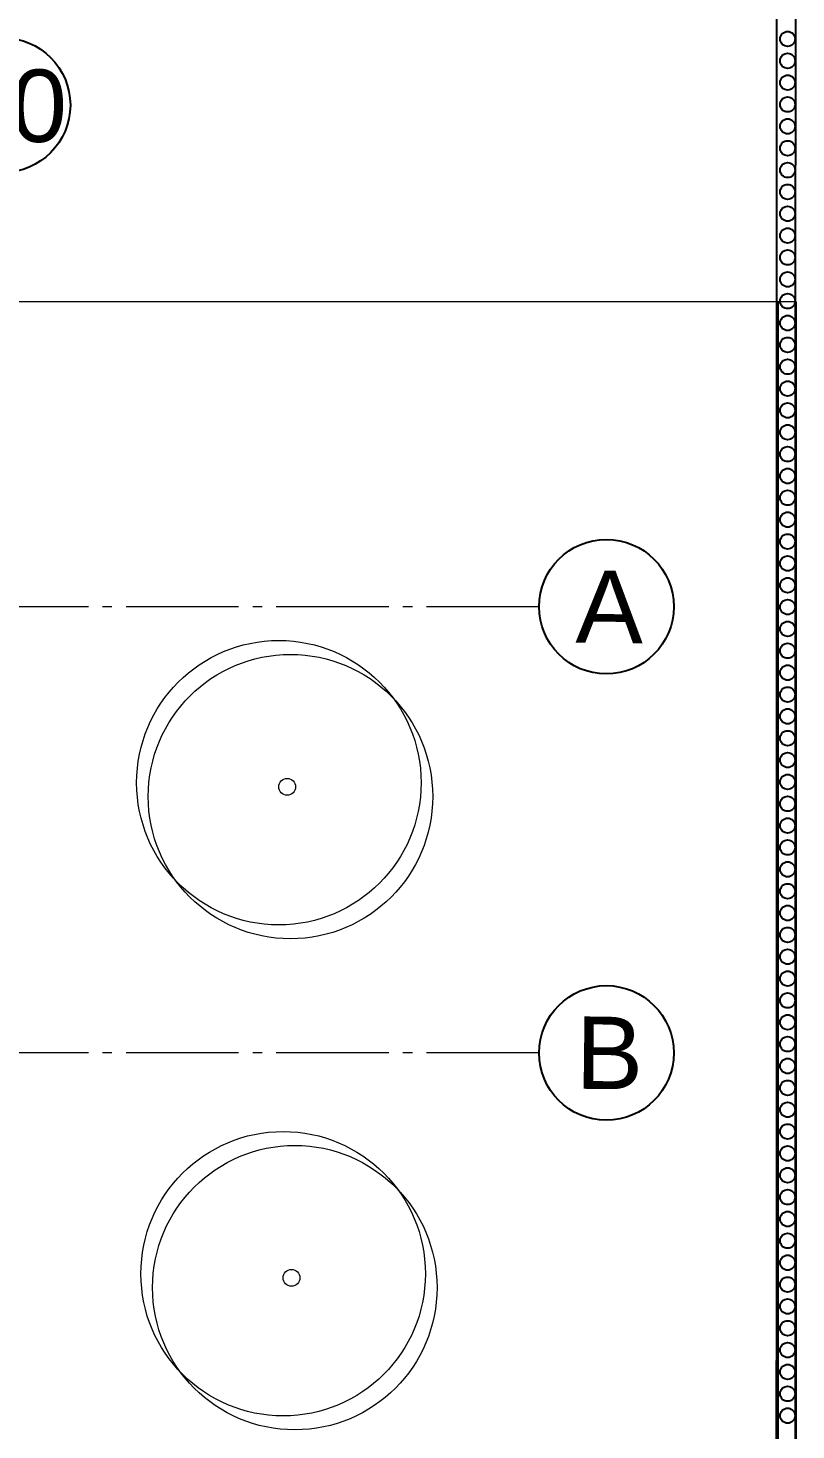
# Model space of a CAD drawing. Header units: metres. Extents: x 0 to 570, y -16 to 122.
# Drawn here: x 395.68 to 403.86, y 64.73 to 79.67 of the extents above; entities that cross this region are included whole.
import ezdxf

# ---------------------------------------------------------------- set-up
doc = ezdxf.new("R2010")
doc.units = ezdxf.units.M
doc.linetypes.add('ACAD_ISO04W100', pattern=[30, 24, -3, 0, -3])
for name, color, linetype, lineweight in [('ARQ- ARBOLES', 85, 'Continuous', 13), ('ARQ-ZONAS VERDES', 82, 'Continuous', 13), ('ejes estructurales', 252, 'ACAD_ISO04W100', 18)]:
    doc.layers.add(name, color=color, linetype=linetype, lineweight=lineweight)
for name, color, linetype in [('ARQ-MOBILIARIO URBANO', 252, 'Continuous'), ('ARQ-MUROS MAMPOSTERIA', 7, 'Continuous'), ('estructura ejes', 7, 'ACAD_ISO04W100')]:
    doc.layers.add(name, color=color, linetype=linetype)
doc.styles.get("Standard").update_dxf_attribs({"font": 'arial.ttf'})

# ---------------------------------------------------------------- blocks, each defined once
blk = doc.blocks.new('ARBOL')
at = {"layer": 'ARQ- ARBOLES'}
for centre, radius in [((128.732, 225.111), 1.515), ((128.856, 224.963), 1.515), ((128.821, 225.067), 0.0892)]:
    blk.add_circle(centre, radius, dxfattribs=at)
blk = doc.blocks.new('reja')
at = {"layer": 'ARQ-MOBILIARIO URBANO'}
for points in [[(132.436, 234.341), (132.442, 285.041), (87.754, 285.041), (87.754, 279.341)], [(132.236, 234.341), (132.242, 284.841), (87.954, 284.841), (87.954, 279.341)], [(132.25, 258.241), (132.25, 234.341)], [(132.442, 258.241), (132.442, 234.341)]]:
    blk.add_lwpolyline(points, dxfattribs=at)
for centre in [(132.353, 261.041), (132.353, 260.808), (132.353, 260.576), (132.353, 260.343), (132.353, 260.11), (132.353, 259.877), (132.353, 259.644), (132.353, 259.412), (132.353, 259.179), (132.353, 258.946), (132.353, 258.713), (132.353, 258.48), (132.353, 258.248), (132.353, 258.015), (132.353, 257.782), (132.353, 257.549), (132.353, 257.316), (132.353, 257.084), (132.353, 256.851), (132.353, 256.618), (132.353, 256.385), (132.353, 256.153), (132.353, 255.92), (132.353, 255.687), (132.353, 255.454), (132.353, 255.221), (132.353, 254.989), (132.353, 254.756), (132.353, 254.523), (132.353, 254.29), (132.353, 254.057), (132.353, 253.825), (132.353, 253.592), (132.353, 253.359), (132.353, 253.126), (132.353, 252.893), (132.353, 252.661), (132.353, 252.428), (132.353, 252.195), (132.353, 251.962), (132.353, 251.73), (132.353, 251.497), (132.353, 251.264), (132.353, 251.031), (132.353, 250.798), (132.353, 250.566), (132.353, 250.333), (132.353, 250.1), (132.353, 249.867), (132.353, 249.634), (132.353, 249.402), (132.353, 249.169), (132.353, 248.936), (132.353, 248.703), (132.353, 248.47), (132.353, 248.238), (132.353, 248.005), (132.353, 247.772), (132.353, 247.539), (132.353, 247.307), (132.353, 247.074), (132.353, 246.841), (132.353, 246.608), (132.353, 246.375)]:
    blk.add_circle(centre, 0.08, dxfattribs=at)

msp = doc.modelspace()

# ---------------------------------------------------------------- linework, layer by layer
at = {"layer": 'ARQ-ZONAS VERDES'}
msp.add_lwpolyline([(403.862, 76.75), (359.166, 76.75), (359.166, 73.652)], dxfattribs=at)
at = {"layer": 'ejes estructurales', "color": 252, "linetype": 'Continuous', "lineweight": 25}
for centre in [(395.416, 78.845), (401.843, 73.502), (401.843, 68.748)]:
    msp.add_circle(centre, 0.717, dxfattribs=at)
at = {"layer": 'estructura ejes', "color": 252, "lineweight": 20, "ltscale": 0.05}
for p, q in [((401.126, 73.502), (330.466, 73.502)), ((401.126, 68.748), (330.466, 68.748))]:
    msp.add_line(p, q, dxfattribs=at)

# ---------------------------------------------------------------- block references
at = {"layer": 'ARQ-MUROS MAMPOSTERIA'}
msp.add_blockref('reja', (271.42, -181.491), dxfattribs=at)
at = {"layer": 'ARQ-ZONAS VERDES'}
for p in [(269.622, -153.484), (269.668, -158.715)]:
    msp.add_blockref('ARBOL', p, dxfattribs=at)

# ---------------------------------------------------------------- texts
at = {"layer": 'ejes estructurales', "color": 252, "attachment_point": 1, "rotation": 359.3502}
for s, insert, char_height in [('10', (394.904, 79.234), 0.7711), ('A', (401.521, 73.891), 0.771), ('B', (401.521, 69.138), 0.771)]:
    msp.add_mtext_dynamic_manual_height_columns(s, width=1.6573, gutter_width=124.494, heights=[0], dxfattribs=dict(at, insert=insert, char_height=char_height))

doc.saveas('drawing.dxf')
